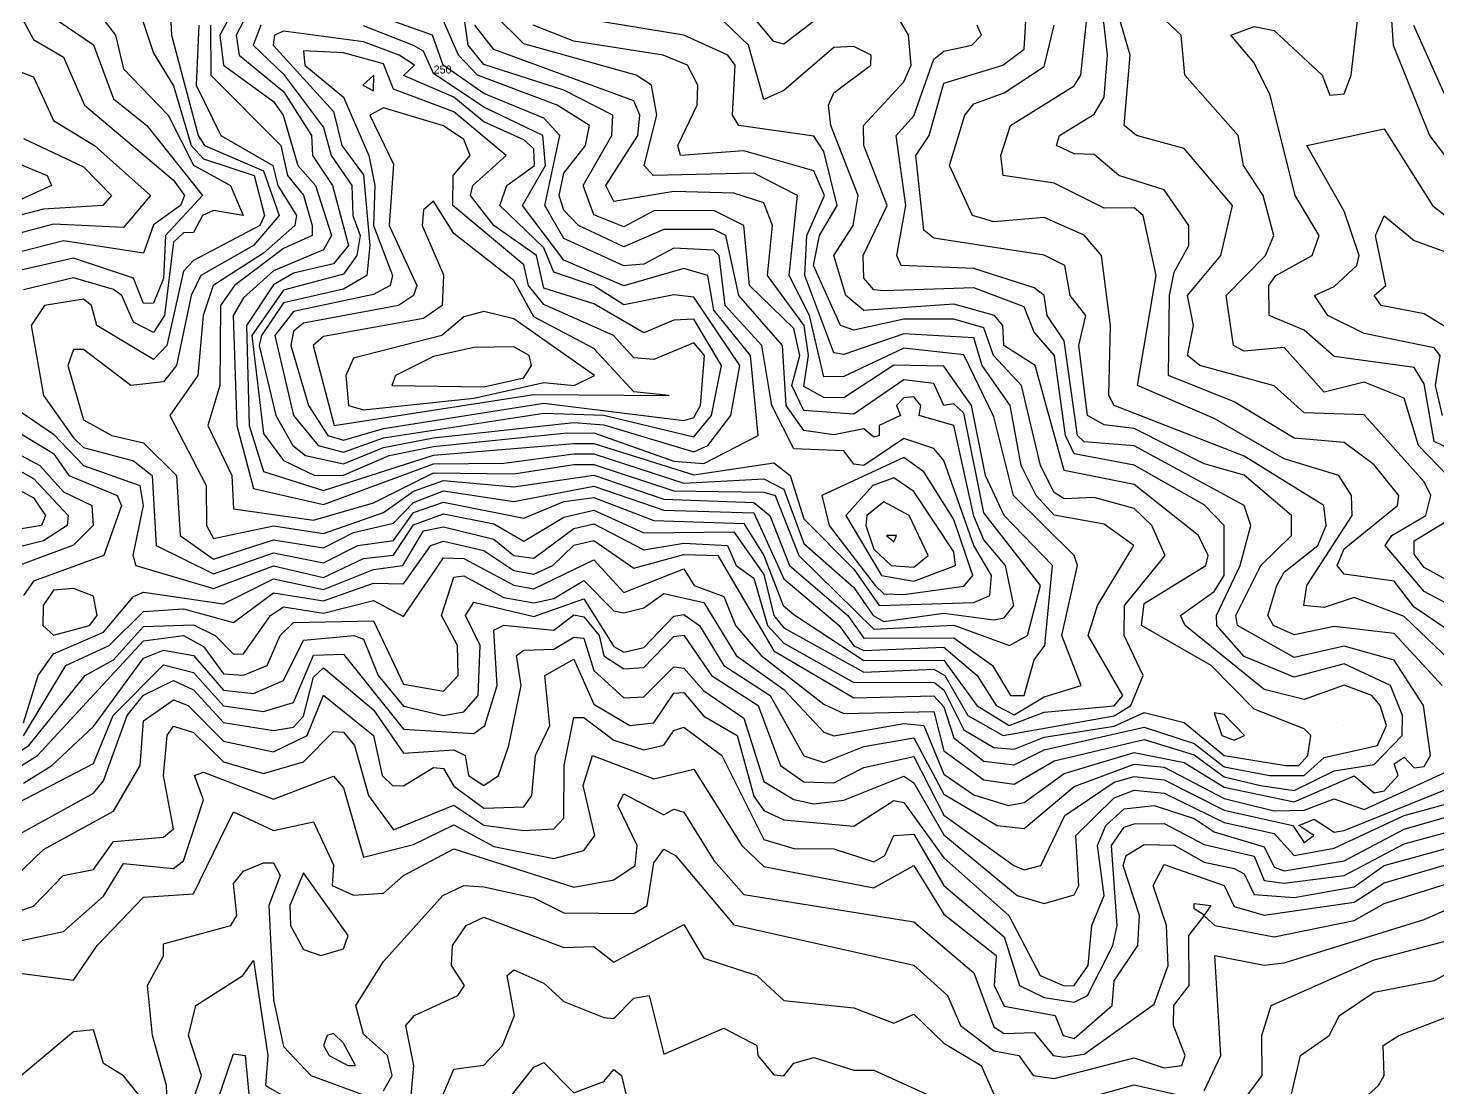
# Model space of a CAD drawing. Header units: metres. Extents: x 310028 to 360472, y 4137098 to 4159193.
# Drawn here: x 314640 to 316753, y 4139674 to 4141263 of the extents above; entities that cross this region are included whole.
import ezdxf

# ---------------------------------------------------------------- set-up
doc = ezdxf.new("R2010")
doc.units = ezdxf.units.M
for name, color, linetype in [('CONTOUR', 254, 'Continuous'), ('CONTOUR_INDEX', 33, 'Continuous'), ('CONTOUR_LABELS', 7, 'Continuous')]:
    doc.layers.add(name, color=color, linetype=linetype)

msp = doc.modelspace()

# ---------------------------------------------------------------- linework, layer by layer
at = {"layer": 'CONTOUR'}
for points, elevation in [([(314632.5, 4141375.9), (314672.3, 4141282.5), (314737.5, 4141238.2), (314767.5, 4141157.3), (314817.5, 4141117.5), (314901, 4141012.5), (314845.7, 4140952.5), (314842.5, 4140887.6), (314827.5, 4140850.9), (314812.5, 4140850.5), (314797.5, 4140888.5), (314707.5, 4140918.4), (314617.5, 4140897.8)], 170), ([(314783.3, 4141357.5), (314827.5, 4141225.9), (314857.5, 4141176.9), (314883.8, 4141087.5), (314902.5, 4141067.3), (314978.4, 4141042.5), (314993.7, 4140982.5), (314987, 4140967.5), (314887.5, 4140915), (314872.5, 4140898.6), (314847.4, 4140787.5), (314827.5, 4140766.5), (314742.8, 4140817.5), (314734.8, 4140847.5), (314722.5, 4140856.8), (314664, 4140847.5), (314643.9, 4140817.5), (314662.6, 4140712.5), (314707.5, 4140648.7), (314722.5, 4140634.3), (314797.5, 4140614.2), (314825.7, 4140592.5), (314831.7, 4140487.5), (314917.5, 4140444.9), (315007.5, 4140476.4), (315082.5, 4140461.7), (315134, 4140487.5), (315187.5, 4140495.1), (315217.5, 4140536.7), (315262.5, 4140552.5), (315382.5, 4140528.5), (315442.5, 4140553.4), (315487.5, 4140559.3), (315577.5, 4140525), (315712.5, 4140520.3), (315742.6, 4140472.5), (315771.4, 4140397.5), (315787.5, 4140383.8), (315892.5, 4140314.8), (316012.5, 4140315.4), (316061.8, 4140247.5), (316110.1, 4140217.5)], 190), ([(316792.5, 4140622), (316747.5, 4140643.2), (316732.5, 4140729.9), (316717.5, 4140754.4), (316597.5, 4140770.8), (316552.5, 4140810.4), (316500, 4140832.5), (316499.3, 4140877.5), (316509.8, 4140892.5), (316564.7, 4140922.5), (316575.2, 4140952.5), (316538.9, 4141012.5), (316501.7, 4141162.5), (316477.5, 4141211.3), (316442.7, 4141252.5), (316477.5, 4141265.6), (316507.5, 4141259.7), (316579.5, 4141192.5), (316590.8, 4141162.5), (316612.5, 4141164.8), (316623.1, 4141192.5), (316642, 4141357.5)], 80), ([(315847.5, 4141296.7), (315772.5, 4141239.2), (315757.5, 4141243), (315682.5, 4141333.4)], 160), ([(314617.5, 4141301.8), (314647.5, 4141246.4), (314692.5, 4141219.9), (314724.1, 4141147.5), (314857.5, 4141035.4), (314873.9, 4141012.5), (314868.2, 4140997.5), (314827.5, 4140968.2), (314812.5, 4140926), (314692.5, 4140944.3), (314606.8, 4140922.5)], 160), ([(314724.5, 4141312.5), (314770.8, 4141252.5), (314782.5, 4141202.3), (314849.3, 4141132.5), (314887.5, 4141057.8), (314942.7, 4141027.5), (314961.8, 4140982.5), (314917.5, 4140989.9), (314900.9, 4140982.5), (314887.5, 4140956.6), (314872.5, 4140956.4), (314857.5, 4140942.5), (314844.2, 4140832.5), (314827.5, 4140807.1), (314797.5, 4140822.2), (314780.1, 4140862.5), (314767.5, 4140871.3), (314707.5, 4140888.6), (314632.5, 4140870.6)], 180), ([(315915.2, 4140397.5), (316057.5, 4140402.2), (316081.5, 4140412.5), (316084, 4140442.5), (316057.5, 4140487.3), (316012.5, 4140614.8), (315997.5, 4140633), (315952.5, 4140648), (315892.5, 4140607.2), (315877.5, 4140609.4), (315862.5, 4140629.2), (315787.5, 4140632.5), (315754.3, 4140697.5), (315739.7, 4140787.5), (315684.6, 4140847.5), (315675.7, 4140922.5), (315667.5, 4140930.5), (315607.5, 4140933.2), (315562.5, 4140909.1), (315532.5, 4140906.6), (315442.5, 4140947.7), (315414.2, 4140997.5), (315436.6, 4141102.5), (315412.5, 4141128.2), (315322.5, 4141165.4), (315261.6, 4141207.5), (315245.7, 4141252.5), (315127.5, 4141294.8)], 240), ([(316802.3, 4140337.5), (316717.5, 4140395), (316687.5, 4140434), (316612.5, 4140444.6), (316602, 4140457.5), (316612.5, 4140482.4), (316692.3, 4140547.5), (316694.3, 4140562.5), (316657.5, 4140608.6), (316612.5, 4140642), (316537.5, 4140648.3), (316447.5, 4140703), (316349.3, 4140742.5), (316350.6, 4140862.5), (316357.5, 4140897.5), (316379.7, 4140937.5), (316379.6, 4140967.5), (316342.5, 4141020.8), (316274.4, 4141042.5), (316237.5, 4141074), (316207.5, 4141074.6), (316181.1, 4141087.5), (316185.8, 4141102.5), (316237.5, 4141134), (316252.5, 4141159.6), (316257.9, 4141222.5), (316247.5, 4141312.5)], 110), ([(316796.4, 4140562.5), (316723.8, 4140637.5), (316702.5, 4140708.6), (316642.5, 4140732.3), (316582.5, 4140717.3), (316522.5, 4140784.2), (316462.5, 4140778.8), (316446.3, 4140787.5), (316435.7, 4140862.5), (316494.6, 4140922.5), (316507.2, 4140952.5), (316491.1, 4141012.5), (316461.7, 4141057.5), (316453.7, 4141102.5), (316373.6, 4141192.5), (316367.9, 4141252.5), (316319.9, 4141297.5)], 90), ([(314947.5, 4141290.7), (314927, 4141252.5), (314932.4, 4141207.5), (315007.5, 4141153.2), (315021.8, 4141132.5), (315043.7, 4141057.5), (315070.5, 4141027.5), (315094.6, 4140952.5), (315082.5, 4140930.6), (315007.5, 4140899.3), (314962.5, 4140859), (314947.1, 4140832.5), (314952.5, 4140667.5), (314977.5, 4140572.7), (315082.5, 4140548.9), (315247.5, 4140609.9), (315352.5, 4140611), (315457.5, 4140624.9), (315487.5, 4140624.8), (315622.5, 4140580.7), (315742.5, 4140587.5), (315772.5, 4140572), (315802.5, 4140490.7), (315877.5, 4140424.5), (315906.3, 4140382.5)], 230), ([(314962.5, 4141273.9), (314951.3, 4141252.5), (314956.1, 4141222.5), (315022.5, 4141168.3), (315064.2, 4141102.5), (315066.1, 4141072.5), (315096, 4141027.5), (315120, 4140937.5), (315097.5, 4140909.7), (315037.5, 4140895.7), (315007.5, 4140878.4), (314966.7, 4140817.5), (314971.1, 4140667.5), (314992.5, 4140598.2), (315082.5, 4140569.8), (315247.5, 4140623.1), (315457.5, 4140640.6), (315487.5, 4140640.3), (315637.5, 4140593.4), (315757.5, 4140611.6), (315781.9, 4140592.5), (315802.5, 4140527.6), (315877.5, 4140451.9), (315915.2, 4140397.5)], 240), ([(315906.3, 4140382.5), (315922.5, 4140373.5), (316012.5, 4140386.1), (316087.5, 4140376.1), (316102.5, 4140379), (316117.4, 4140397.5), (316104.6, 4140457.5), (316072.5, 4140495.8), (316057.5, 4140531.2), (316027.5, 4140667.4), (315975.5, 4140682.5), (315977.9, 4140697.5), (315967.5, 4140710.2), (315952.5, 4140708.9), (315941.3, 4140697.5), (315947.3, 4140682.5), (315915.3, 4140667.5), (315915.5, 4140652.5), (315907.5, 4140650), (315892.5, 4140662.3), (315847.5, 4140653.3), (315802.5, 4140659.9), (315775.7, 4140697.5), (315770.5, 4140787.5), (315705.1, 4140862.5), (315685.5, 4140952.5), (315667.5, 4140961.1), (315592.5, 4140961.1), (315532.5, 4140935.3), (315464.4, 4140967.5), (315442.5, 4140990.3), (315435.9, 4141012.5), (315442.5, 4141045.9), (315475, 4141087.5), (315480.9, 4141117.5), (315432.5, 4141147.5), (315313, 4141192.5), (315284.6, 4141222.5), (315262.5, 4141274.2)], 230), ([(316110.5, 4140337.5), (316137.5, 4140352.5), (316157.2, 4140427.5), (316072.5, 4140536.5), (316042.5, 4140686.1), (316027.5, 4140700), (316012.4, 4140697.5), (315997.5, 4140730.3), (315952.5, 4140735.8), (315877.5, 4140684.5), (315802.5, 4140689.8), (315784.2, 4140727.5), (315796.4, 4140772.5), (315787.5, 4140812.9), (315721, 4140877.5), (315712.5, 4140967.5), (315667.5, 4140989.9), (315577.5, 4140989.2), (315532.5, 4140965.3), (315487.5, 4140983.2), (315471.7, 4141027.5), (315514.4, 4141102.5), (315516, 4141132.5), (315442.5, 4141170.4), (315322.5, 4141208.5), (315299.2, 4141237.5), (315292.5, 4141283.1)], 220), ([(316101, 4140202.5), (316267.5, 4140232), (316292.8, 4140247.5), (316311.2, 4140292.5), (316282.8, 4140352.5), (316283.3, 4140397.5), (316344.3, 4140472.5), (316324.2, 4140517.5), (316297.5, 4140543.1), (316237.5, 4140559.5), (316192.5, 4140557.6), (316177.5, 4140566.9), (316157.4, 4140607.5), (316128.9, 4140727.5), (316086.6, 4140772.5), (316072.5, 4140813.7), (316027.5, 4140826.8), (315952.5, 4140826.7), (315877.5, 4140810.5), (315857.6, 4140817.5), (315817, 4140907.5), (315826.1, 4140952.5), (315852.2, 4140997.5), (315832.5, 4141078.4), (315817.5, 4141101.3), (315705.1, 4141117.5), (315695.6, 4141132.5), (315699.3, 4141207.5), (315688.7, 4141222.5), (315622.5, 4141252.6), (315442.5, 4141282.2)], 180), ([(316501, 4140142.5), (316552.5, 4140142.4), (316582.5, 4140169.5), (316662.2, 4140187.5), (316675.9, 4140217.5), (316666.2, 4140247.5), (316654.1, 4140262.5), (316612.5, 4140278.1), (316552.5, 4140256.4), (316492.5, 4140271.3), (316374.2, 4140367.5), (316366.9, 4140382.5), (316417.5, 4140418.4), (316432.5, 4140442.7), (316432.5, 4140517.5), (316402.5, 4140548.2), (316297.5, 4140608.1), (316207.5, 4140624.7), (316194.7, 4140652.5), (316178, 4140772.5), (316147.5, 4140807.5), (316132.5, 4140845.3), (316057.5, 4140873.6), (315922.5, 4140869.1), (315907.5, 4140871), (315892.5, 4140888.2), (315891.6, 4140922.5), (315927.6, 4140997.5), (315892.4, 4141087.5), (315891.8, 4141117.5), (315952.5, 4141182.5), (315963.3, 4141207.5), (315959.5, 4141252.5), (315941.9, 4141282.5)], 160), ([(316108.9, 4140097.5), (316132.5, 4140102), (316192.5, 4140145.6), (316297.5, 4140177.1), (316372.5, 4140162.2), (316432.5, 4140124.9), (316537.5, 4140103.1), (316627.5, 4140142.2), (316657.5, 4140116.5), (316672.5, 4140119.8), (316693.6, 4140142.5), (316687.5, 4140159.9), (316702.5, 4140170.3), (316717.5, 4140154.3), (316732.5, 4140156.2), (316741.9, 4140172.5), (316731.6, 4140247.5), (316687.5, 4140315.4), (316612.5, 4140336.3), (316537.5, 4140319.7), (316452.6, 4140367.5), (316450, 4140382.5), (316487.5, 4140457.5), (316533.5, 4140502.5), (316533.6, 4140532.5), (316462.5, 4140592.9), (316402.5, 4140610), (316297.5, 4140663), (316252.5, 4140668.2), (316227.8, 4140682.5), (316214.7, 4140787.5), (316225.1, 4140832.5), (316201.6, 4140862.5), (316193.9, 4140907.5), (316162.5, 4140922.9), (315997.5, 4140948.3), (315982.5, 4140960.4), (315970.4, 4141072.5), (315990.5, 4141102.5), (316012.5, 4141180.5), (316100.9, 4141207.5), (316132.5, 4141231.8), (316135.5, 4141282.5)], 140), ([(316794.7, 4140292.5), (316702.5, 4140381.1), (316627.5, 4140409.5), (316582.5, 4140394.7), (316552.2, 4140397.5), (316556.7, 4140427.5), (316624.3, 4140532.5), (316623.3, 4140562.5), (316604.6, 4140592.5), (316522.5, 4140617.6), (316417.5, 4140677.8), (316302.8, 4140727.5), (316330.4, 4140892.5), (316311.3, 4140982.5), (316297.5, 4140993.9), (316252.5, 4140993.2), (316177.5, 4141031), (316101, 4141042.5), (316097.8, 4141072.5), (316112, 4141117.5), (316207.5, 4141176.9), (316217.5, 4141192.5), (316227.2, 4141282.5)], 120), ([(316683, 4141282.5), (316685.8, 4141237.5), (316740.3, 4141102.5), (316807.5, 4141014.1)], 80), ([(314895.3, 4141267.5), (314891.7, 4141177.5), (314928.5, 4141102.5), (315006.2, 4141057.5), (315013.7, 4141027.5), (315041.7, 4140982.5), (315039.3, 4140967.5), (314992.5, 4140925.9), (314917, 4140877.5), (314901.9, 4140832.5), (314894.2, 4140742.5), (314852.1, 4140682.5), (314906.5, 4140577.5), (314906.9, 4140517.5), (314917.5, 4140498.2), (315007.5, 4140516.7), (315082.5, 4140505.7), (315172.5, 4140536.9), (315217.5, 4140568.8), (315262.5, 4140584.9), (315367.5, 4140575.5), (315487.5, 4140592.9), (315592.5, 4140556.8), (315727.5, 4140552), (315751.7, 4140532.5), (315780.8, 4140457.5), (315868.2, 4140382.5), (315892.5, 4140348.4), (316027.5, 4140348.8), (316085.5, 4140307.5), (316112.3, 4140262.5)], 210), ([(314913.1, 4141267.5), (314913.6, 4141192.5), (315018.2, 4141087.5), (315028.2, 4141042.5), (315052.5, 4141012.6), (315065.5, 4140967.5), (315065.6, 4140952.5), (315022.5, 4140932.8), (314948.9, 4140877.5), (314927.9, 4140847.5), (314927, 4140727.5), (314908.9, 4140667.5), (314944.9, 4140592.5), (314947.5, 4140542.4), (315067.5, 4140525.3), (315157.5, 4140551.3), (315247.5, 4140596.4), (315367.5, 4140595), (315457.5, 4140609), (315487.5, 4140609), (315607.5, 4140569.2), (315742.5, 4140567.3), (315759.7, 4140562.5), (315795, 4140472.5), (315907.5, 4140362.2), (316027.5, 4140368.1), (316110.5, 4140337.5)], 220), ([(315055.6, 4140622.5), (315112.5, 4140609.8), (315172.5, 4140634.4), (315247.5, 4140649.1), (315457.5, 4140671.8), (315502.5, 4140668.6), (315637.5, 4140628.1), (315658.4, 4140637.5), (315693, 4140682.5), (315706.3, 4140757.5), (315637.5, 4140859.6), (315607.5, 4140863.5), (315532.5, 4140848.1), (315487.5, 4140876.7), (315427.5, 4140897.2), (315412.5, 4140933.9), (315346.7, 4140997.5), (315357.2, 4141027.5), (315398.6, 4141057.5), (315397.5, 4141082.3), (315382.5, 4141095.9), (315322.5, 4141122.9), (315277.5, 4141159.9), (315202.5, 4141192), (315218.9, 4141207.5), (315195.7, 4141222.5), (315142.5, 4141242.7), (315022.5, 4141258.7), (315009.1, 4141252.5), (315006.8, 4141237.5), (315097.5, 4141138.2), (315109.6, 4141087.5), (315142.5, 4141043.5), (315151.6, 4140937.5), (315147.2, 4140892.5), (315112.5, 4140871.7), (315022.5, 4140851.3), (314989.4, 4140802.5), (314985.7, 4140787.5), (315010.9, 4140682.5), (315036.5, 4140637.5), (315055.6, 4140622.5)], 260), ([(316112.3, 4140262.5), (316132.7, 4140262.5), (316147.5, 4140315.8), (316163.7, 4140337.5), (316175.2, 4140457.5), (316102.5, 4140532.5), (316074.9, 4140592.5), (316053.6, 4140697.5), (316012.5, 4140756.2), (315937.5, 4140757.7), (315862.5, 4140709), (315832.5, 4140709.2), (315802.5, 4140725.9), (315809.3, 4140772.5), (315803.1, 4140817.5), (315748, 4140892.5), (315755.7, 4140967.5), (315742.5, 4141001.5), (315697.5, 4141015.6), (315607.5, 4141018.3), (315517.5, 4141003.3), (315505.6, 4141027.5), (315553.6, 4141102.5), (315556.6, 4141132.5), (315547.5, 4141154), (315337.5, 4141231.1), (315309.3, 4141267.5)], 210), ([(316110.1, 4140217.5), (316162.5, 4140237.5), (316267.5, 4140246.8), (316280.5, 4140262.5), (316228.9, 4140352.5), (316242.5, 4140397.5), (316296.9, 4140487.5), (316252.5, 4140519.5), (316177.5, 4140532.8), (316150.9, 4140562.5), (316128.2, 4140607.5), (316111.9, 4140697.5), (316069.9, 4140757.5), (316057.5, 4140798.9), (315952.5, 4140804.9), (315862.5, 4140774), (315847.5, 4140776.4), (315803.8, 4140892.5), (315806.9, 4140952.5), (315833.6, 4141012.5), (315817.5, 4141049.1), (315712.5, 4141079.5), (315617.4, 4141072.5), (315613.3, 4141087.5), (315642.4, 4141147.5), (315643.6, 4141177.5), (315627.9, 4141207.5), (315591.4, 4141222.5), (315457.5, 4141243.9), (315396.9, 4141267.5)], 190), ([(316524.9, 4140157.5), (316544.7, 4140157.5), (316558.2, 4140172.5), (316562.6, 4140202.5), (316552.5, 4140212.7), (316477.5, 4140242), (316412.9, 4140307.5), (316308.8, 4140367.5), (316312.5, 4140400.3), (316405, 4140457.5), (316408.7, 4140472.5), (316394.1, 4140502.5), (316297.5, 4140578.7), (316192.5, 4140599.9), (316149, 4140757.5), (316102.4, 4140787.5), (316100.6, 4140817.5), (316088.2, 4140832.5), (316027.5, 4140849.3), (315892.5, 4140839.8), (315865.4, 4140862.5), (315847.4, 4140922.5), (315876.4, 4140967.5), (315883.9, 4141012.5), (315842.8, 4141117.5), (315839.4, 4141147.5), (315847.5, 4141166.4), (315902.8, 4141207.5), (315903.3, 4141222.5), (315877.5, 4141235.7), (315847.5, 4141234.4), (315772.5, 4141169.5), (315742.5, 4141156.2), (315719.6, 4141237.5), (315682.5, 4141273.1)], 170), ([(316759.4, 4140277.5), (316687.5, 4140355.6), (316597.5, 4140366.2), (316537.5, 4140353.5), (316506.7, 4140367.5), (316498.1, 4140382.5), (316511.5, 4140427.5), (316522.5, 4140447.6), (316572.8, 4140487.5), (316585.7, 4140517.5), (316582.1, 4140547.5), (316462.5, 4140621.4), (316267.5, 4140697.5), (316259.7, 4140712.5), (316262.2, 4140817.5), (316248.7, 4140922.5), (316222.5, 4140952.9), (316162.5, 4140979.1), (316087.5, 4140972.8), (316055.2, 4140982.5), (316020.9, 4141057.5), (316043.9, 4141132.5), (316057.5, 4141149.5), (316102.5, 4141166.2), (316162.5, 4141205.7), (316177.7, 4141267.5)], 130), ([(316716.6, 4141267.5), (316807.5, 4141064.1)], 90), ([(315074.2, 4140637.5), (315112.5, 4140627.4), (315172.5, 4140648.9), (315412.5, 4140686), (315502.5, 4140682.8), (315637.5, 4140650.5), (315663.9, 4140682.5), (315679, 4140757.5), (315637.5, 4140826.7), (315607.5, 4140825.2), (315562.5, 4140806.3), (315487.5, 4140849.8), (315412.5, 4140873.4), (315401.5, 4140922.5), (315337.6, 4140967.5), (315302.5, 4141012.5), (315306.2, 4141027.5), (315356.2, 4141072.5), (315277.5, 4141137.5), (315187.5, 4141171.8), (315172.5, 4141209.8), (315112.5, 4141226), (315052.5, 4141229.1), (315054.4, 4141207.5), (315112.5, 4141159.6), (315150.2, 4141072.5), (315159.5, 4141027.5), (315157.5, 4140967.5), (315186, 4140892.5), (315182.1, 4140877.5), (315157.5, 4140864), (315037.5, 4140838.2), (315009.2, 4140802.5), (315037.5, 4140682.5), (315074.2, 4140637.5)], 270), ([(315141.1, 4141177.5), (315157.5, 4141169.4), (315157.7, 4141192.5), (315141.1, 4141177.5)], 280), ([(315088.9, 4140652.5), (315112.5, 4140645.5), (315172.5, 4140662.8), (315412.5, 4140700.7), (315622.5, 4140675.1), (315637.5, 4140679.6), (315647.5, 4140697.5), (315653.4, 4140772.5), (315637.5, 4140791.2), (315577.5, 4140766.4), (315547.5, 4140768.9), (315517.2, 4140802.5), (315412.5, 4140849), (315389.9, 4140877.5), (315382.5, 4140908.2), (315276.3, 4140997.5), (315276.7, 4141042.5), (315302.3, 4141072.5), (315292.5, 4141096.1), (315262.5, 4141117), (315172.5, 4141143.5), (315151.7, 4141132.5), (315187.5, 4141059.1), (315180.7, 4140967.5), (315222.1, 4140877.5), (315217.1, 4140862.5), (315194.9, 4140847.5), (315052.5, 4140820.7), (315037.5, 4140809), (315033.4, 4140787.5), (315060, 4140697.5), (315088.9, 4140652.5)], 280), ([(316759.8, 4140682.5), (316749.5, 4140727.5), (316756.2, 4140772.5), (316747.5, 4140784), (316642.5, 4140805.4), (316588.1, 4140832.5), (316568, 4140862.5), (316597.5, 4140875.7), (316631.6, 4140907.5), (316634.8, 4140922.5), (316612.5, 4140988.6), (316556.5, 4141087.5), (316672.5, 4141112.2), (316745, 4140997.5), (316777.5, 4140972)], 70), ([(314632.5, 4141098), (314722.5, 4141055.4), (314764.7, 4141012.5), (314751.5, 4140997.5), (314662.5, 4140991.7), (314602.5, 4140976.5)], 140), ([(314602.5, 4141069.5), (314668.3, 4141042.5), (314674.8, 4141027.5), (314575.8, 4140982.5)], 130), ([(315098.2, 4140667.5), (315397.5, 4140714.1), (315600.5, 4140712.5), (315547.5, 4140718.1), (315487.5, 4140782.9), (315397.5, 4140830.2), (315367.5, 4140884.9), (315277.5, 4140955.1), (315247.5, 4141004), (315232.5, 4140990.6), (315230.2, 4140967.5), (315262.5, 4140893.4), (315260.1, 4140847.5), (315232.5, 4140827.8), (315082.5, 4140800.9), (315066.7, 4140787.5), (315098.2, 4140667.5)], 290), ([(316762.5, 4140816.6), (316732.5, 4140834.7), (316667.8, 4140847.5), (316657.3, 4140862.5), (316674.7, 4140877.5), (316659.2, 4140952.5), (316672.5, 4140981.8), (316717.5, 4140945), (316822.5, 4140906.7)], 60), ([(315184.6, 4140727.5), (315322.5, 4140725.2), (315382.5, 4140739), (315394, 4140757.5), (315390.6, 4140772.5), (315367.5, 4140785.5), (315307.5, 4140784.3), (315247.5, 4140770.9), (315190.5, 4140742.5), (315184.6, 4140727.5)], 310), ([(314583.2, 4140682.5), (314677.5, 4140625.3), (314700.6, 4140592.5), (314773.1, 4140562.5), (314779.3, 4140547.5), (314753.3, 4140472.5), (314647.5, 4140433.9), (314632.7, 4140412.5)], 170), ([(314617.5, 4140695.2), (314677.5, 4140654.5), (314722.5, 4140607.6), (314806.9, 4140577.5), (314811.8, 4140547.5), (314796.4, 4140472.5), (314800.8, 4140457.5), (314917.5, 4140423.2), (315007.5, 4140457), (315082.5, 4140439.5), (315142.5, 4140467.8), (315187.5, 4140472.9), (315217.5, 4140518.4), (315262.5, 4140534.8), (315337.5, 4140519.7), (315382.5, 4140494.1), (315442.5, 4140530), (315487.5, 4140540.6), (315562.5, 4140506.7), (315697.5, 4140507.8), (315742.5, 4140444.2), (315757.3, 4140382.5), (315772.5, 4140364), (315892.5, 4140297.4), (315997.5, 4140302.1), (316013.9, 4140292.5), (316048.3, 4140232.5), (316101, 4140202.5)], 180), ([(314572.5, 4140652.5), (314657.2, 4140607.5), (314692.5, 4140568.1), (314734.9, 4140547.5), (314737.3, 4140517.5), (314707.5, 4140488.1), (314617.5, 4140454.3)], 160), ([(314572.5, 4140599.8), (314647.5, 4140558.8), (314665.6, 4140532.5), (314659.6, 4140517.5), (314572.5, 4140503.1)], 140), ([(315918.8, 4140442.5), (315967.5, 4140433.8), (316029.8, 4140457.5), (316027.5, 4140477.8), (315967.5, 4140568.2), (315937.5, 4140589), (315906.1, 4140577.5), (315865.6, 4140532.5), (315918.8, 4140442.5)], 260), ([(315933.2, 4140457.5), (315967.5, 4140455.2), (315988.7, 4140472.5), (315960.5, 4140532.5), (315922.5, 4140553.1), (315897, 4140532.5), (315895.5, 4140517.5), (315907.5, 4140482.2), (315933.2, 4140457.5)], 270), ([(314632.5, 4140221.5), (314654.5, 4140292.5), (314677.5, 4140324.9), (314752.5, 4140357.3), (314797.5, 4140410.9), (314812.5, 4140417.3), (314932.5, 4140399.8), (315007.5, 4140437.3), (315082.5, 4140421.4), (315157.5, 4140451.6), (315201.3, 4140457.5), (315232.5, 4140509.7), (315262.5, 4140515.5), (315337.5, 4140497), (315367.5, 4140472.6), (315397.5, 4140468.4), (315457.5, 4140512.9), (315487.5, 4140519.7), (315562.5, 4140481), (315622.5, 4140491.1), (315687.9, 4140487.5), (315701.2, 4140457.5), (315727.5, 4140438.6), (315748.1, 4140367.5), (315772.5, 4140341), (315877.5, 4140281.8), (315997.5, 4140282.7), (316012.5, 4140270.9), (316042.5, 4140211.1), (316087.5, 4140184.7), (316117.5, 4140181.9), (316162.5, 4140200.3), (316267.5, 4140216.7), (316312.5, 4140237.2), (316372.5, 4140222), (316432.5, 4140172.7), (316524.9, 4140157.5)], 170), ([(316807.5, 4140413.1), (316732.5, 4140454.5), (316717.5, 4140474.3), (316717.5, 4140494.4), (316779.8, 4140532.5)], 90), ([(314632.5, 4140201.9), (314695.9, 4140307.5), (314761, 4140337.5), (314812.5, 4140388.6), (314872.5, 4140392.7), (314947.5, 4140371.9), (315007.5, 4140416.5), (315082.5, 4140404.5), (315157.5, 4140431), (315202.5, 4140429.8), (315243.3, 4140487.5), (315262.5, 4140493.9), (315322.5, 4140479.8), (315367.5, 4140450.2), (315397.5, 4140444.5), (315426.1, 4140457.5), (315457.5, 4140488.1), (315487.5, 4140495.1), (315547.5, 4140453.5), (315622.5, 4140473.8), (315673.5, 4140472.5), (315757.5, 4140329.3), (315877.5, 4140258.9), (315997.5, 4140262.2), (316012.5, 4140245.4), (316027.5, 4140199.2), (316072.5, 4140163.9), (316117.5, 4140158.7), (316162.5, 4140180.9), (316312.5, 4140214.9), (316387.5, 4140190.7), (316432.5, 4140155.6), (316501, 4140142.5)], 160), ([(315926.5, 4140502.5), (315937.5, 4140493.2), (315941.5, 4140502.5), (315926.5, 4140502.5)], 280), ([(314617.5, 4140150), (314653.5, 4140172.5), (314812.5, 4140344.4), (314872.5, 4140352.3), (314902.5, 4140336.1), (314932.5, 4140294.9), (314962.5, 4140292.8), (314997.7, 4140307.5), (315017.4, 4140352.5), (315037.5, 4140372.1), (315157.5, 4140374.5), (315202.5, 4140279.6), (315262.5, 4140269.2), (315284.1, 4140292.5), (315283.3, 4140337.5), (315259.3, 4140382.5), (315277.5, 4140440), (315292.5, 4140442.1), (315352.5, 4140409.4), (315397.5, 4140401.3), (315427.5, 4140407.9), (315472.5, 4140435.1), (315517.5, 4140389.7), (315532.5, 4140386.4), (315562.5, 4140394), (315592.5, 4140415.6), (315652.5, 4140401.9), (315701.1, 4140322.5), (315772.5, 4140271.3), (315832.5, 4140207.8), (315847.5, 4140202.2), (315952.5, 4140220.7), (315982.4, 4140217.5), (316012.5, 4140144.8), (316057.5, 4140113.8), (316108.9, 4140097.5)], 140), ([(314632.5, 4140131.1), (314675, 4140157.5), (314737.5, 4140216.1), (314812.5, 4140318.4), (314842.5, 4140330.6), (314887.5, 4140322.5), (314932.5, 4140270.4), (314977.5, 4140265.7), (315022.5, 4140284.9), (315052.5, 4140345.7), (315128.3, 4140352.5), (315142.5, 4140346.8), (315164.4, 4140292.5), (315202.5, 4140246.4), (315262.5, 4140232.7), (315292.5, 4140237.9), (315314.3, 4140262.5), (315317.1, 4140337.5), (315295.1, 4140382.5), (315307.5, 4140402.3), (315397.5, 4140381), (315472.5, 4140407.5), (315517.5, 4140336), (315532.5, 4140327.7), (315562.5, 4140334.6), (315607.5, 4140381.3), (315622.5, 4140384.2), (315646, 4140367.5), (315682.7, 4140307.5), (315752, 4140262.5), (315802.5, 4140172.2), (315832.5, 4140162), (315892.5, 4140186.3), (315967.5, 4140199.3), (316012.5, 4140114.5), (316092.2, 4140067.5)], 130), ([(314661.5, 4140367.5), (314677.5, 4140353.1), (314731.4, 4140367.5), (314743.2, 4140382.5), (314737.5, 4140411.4), (314707.5, 4140423), (314677.5, 4140420.3), (314662, 4140397.5), (314661.5, 4140367.5)], 180), ([(314572.5, 4140074.9), (314737.5, 4140160.8), (314767, 4140232.5), (314842.5, 4140308.3), (314887.5, 4140297.2), (314932.5, 4140246.9), (314992.5, 4140238.7), (315037.5, 4140252.2), (315067.5, 4140323), (315112.5, 4140324.6), (315202.5, 4140211.9), (315307.5, 4140205.4), (315324.1, 4140217.5), (315342.5, 4140277.5), (315337.5, 4140360.3), (315352.5, 4140367.8), (315427.5, 4140360.4), (315457.5, 4140383.6), (315472.5, 4140380.3), (315495.5, 4140352.5), (315502.5, 4140322), (315532.5, 4140302.5), (315562.5, 4140304.5), (315607.5, 4140350.9), (315622.5, 4140352.8), (315663.9, 4140292.5), (315734, 4140247.5), (315767.4, 4140157.5), (315802.5, 4140133.3), (315847.5, 4140131.6), (315892.5, 4140154.8), (315967.5, 4140171.1), (316012.5, 4140083.3), (316117.2, 4140007.5)], 120), ([(314587.5, 4140033.8), (314737.5, 4140116.3), (314752.5, 4140134.4), (314787.9, 4140232.5), (314812.5, 4140262.8), (314857.5, 4140285.1), (314887.5, 4140270.8), (314932.5, 4140221.8), (315007.5, 4140210.1), (315037.5, 4140215.2), (315052.5, 4140231.4), (315067.5, 4140290.1), (315082.5, 4140303.9), (315157.5, 4140241.2), (315202.5, 4140176.1), (315277.5, 4140181.2), (315294.5, 4140172.5), (315299.6, 4140142.5), (315322.9, 4140127.5), (315344.8, 4140142.5), (315360.2, 4140187.5), (315378.9, 4140277.5), (315371.8, 4140322.5), (315382.5, 4140330.7), (315427.5, 4140332.1), (315457.5, 4140350.2), (315472.5, 4140348.7), (315487.5, 4140300.2), (315532.5, 4140259), (315562.5, 4140260.7), (315607.5, 4140305.6), (315622.5, 4140303.7), (315652.5, 4140269.6), (315712.5, 4140228.3), (315742.5, 4140133.4), (315787.5, 4140106.6), (315817.5, 4140100.2), (315862.5, 4140105.8), (315952.5, 4140141.4), (315967.5, 4140131.6), (316012.5, 4140053.7), (316122, 4139962.5)], 110), ([(314602.5, 4139931.2), (314647.5, 4139946.7), (314692, 4139992.5), (314737.5, 4140001.4), (314767.5, 4140043.7), (314842.5, 4140050.2), (314857.5, 4140062.5), (314842.5, 4140142.5), (314848.1, 4140202.5), (314857.5, 4140216.4), (314887.5, 4140206.9), (314932.5, 4140162.9), (314992.5, 4140145.5), (315052.5, 4140163.1), (315097.5, 4140208.7), (315112.5, 4140207.6), (315128.7, 4140187.5), (315149.8, 4140112.5), (315187.5, 4140061.3), (315277.5, 4140098), (315322.5, 4140067.9), (315382.5, 4140059.9), (315427.5, 4140062.4), (315442.5, 4140078.8), (315443, 4140157.5), (315457.5, 4140229.7), (315472.5, 4140229.6), (315517.5, 4140195.4), (315562.5, 4140181.1), (315592.5, 4140188.2), (315607.5, 4140210), (315622.5, 4140215.2), (315679.4, 4140172.5), (315742.5, 4140046.5), (315787.5, 4140033.3), (315847.5, 4140032.6), (315907.5, 4140012.9), (315924, 4140022.5), (315937.5, 4140052.5), (315967.5, 4140054.4), (316012.5, 4139977.5), (316102.5, 4139900.6), (316125.9, 4139827.5), (316162.5, 4139809.5), (316207.5, 4139802.5), (316227.6, 4139812.5), (316265.4, 4139887.5), (316272.3, 4139917.5), (316263.6, 4140037.5), (316282.5, 4140065.2), (316297.5, 4140070.3), (316342.5, 4140070.4), (316402.5, 4140039.1), (316477.5, 4140021.8), (316492.5, 4139984.9), (316522.5, 4139981.1), (316612.5, 4139992.5), (316702.5, 4140040), (316807.5, 4140068.5)], 90), ([(316428.9, 4140202.5), (316447.5, 4140195.8), (316462.9, 4140202.5), (316432.5, 4140234.1), (316417.5, 4140236.4), (316428.9, 4140202.5)], 180), ([(316611.9, 4140217.5), (316611.9, 4140217.5)], 170), ([(314617.5, 4139892.8), (314692.5, 4139908.5), (314752.5, 4139961.6), (314782.5, 4140010.7), (314857.5, 4140003.2), (314872.5, 4140014.7), (314902.5, 4140105.9), (314888.9, 4140142.5), (314902.5, 4140147.8), (315007.5, 4140107.2), (315097.5, 4140141.5), (315112.5, 4140124.3), (315142.5, 4140020.3), (315217.5, 4140039.1), (315277.5, 4140068.7), (315337.5, 4140036.2), (315427.5, 4140018.2), (315472.5, 4140030.3), (315489.1, 4140052.5), (315471.5, 4140127.5), (315485.5, 4140172.5), (315577.5, 4140137.7), (315637.5, 4140152.3), (315709.6, 4140037.5), (315742.5, 4140006.3), (315907.5, 4139974.1), (315967.5, 4140007.5), (316012.5, 4139934.5), (316090.9, 4139872.5), (316088, 4139827.5), (316102.5, 4139796.8), (316179.2, 4139782.5), (316191.3, 4139752.5), (316207.5, 4139748), (316264.5, 4139797.5), (316267.5, 4139834.5), (316303, 4139887.5), (316305.5, 4139932.5), (316281.3, 4140007.5), (316285.7, 4140022.5), (316312.5, 4140039), (316357.5, 4140038.3), (316402.5, 4140012.8), (316447.5, 4140003.1), (316462.5, 4139995), (316477.5, 4139964.2), (316537.5, 4139959.5), (316627.5, 4139975.4), (316672.5, 4140007.5), (316807.5, 4140044.6)], 80), ([(316092.2, 4140067.5), (316132.5, 4140063.3), (316207.5, 4140125.9), (316297.5, 4140159.6), (316342.5, 4140154.9), (316432.5, 4140108), (316507.5, 4140089.8), (316552.5, 4140090.4), (316597.5, 4140107.7), (316642.5, 4140091.8), (316762.5, 4140146.5)], 130), ([(316117.2, 4140007.5), (316132.5, 4140001.1), (316157.7, 4140007.5), (316193.6, 4140082.5), (316267.5, 4140132.4), (316297.5, 4140141.3), (316342.5, 4140136.1), (316432.5, 4140090.4), (316535.3, 4140067.5), (316552.5, 4140041.9), (316567, 4140052.5), (316544.5, 4140067.5), (316567.5, 4140076.9), (316597.5, 4140057.8), (316612.5, 4140060), (316779.9, 4140127.5)], 120), ([(314587.5, 4139851), (314707.5, 4139835.7), (314743, 4139887.5), (314812.5, 4139960.3), (314887.5, 4139964.9), (314947.5, 4140088.2), (315007.5, 4140060), (315067.5, 4140073.2), (315097.5, 4140008.4), (315095.6, 4139977.5), (315127.5, 4139963), (315172.5, 4139966.2), (315202.5, 4139992.8), (315277.5, 4140032.5), (315457.5, 4139975.2), (315517.5, 4139986), (315549.4, 4140007.5), (315552.5, 4140037.5), (315523.6, 4140097.5), (315532.5, 4140115.2), (315592.5, 4140083.4), (315607.5, 4140092.1), (315622.5, 4140087.4), (315667.5, 4140015.3), (315712.5, 4139964), (315967.5, 4139923.3), (316057.5, 4139846.6), (316087.5, 4139765.6), (316102.5, 4139755.8), (316147.5, 4139757.3), (316176.1, 4139722.5), (316192.5, 4139720), (316222.5, 4139724.6), (316327.5, 4139799.7), (316348.4, 4139857.5), (316346.2, 4139917.5), (316326.3, 4139977.5), (316342.5, 4140009), (316432.5, 4139977.4), (316447.5, 4139945.9), (316492.5, 4139933), (316627.5, 4139952.5), (316672.5, 4139981.4), (316807.5, 4140020.9)], 70), ([(316122, 4139962.5), (316162.5, 4139950.7), (316207.5, 4139963.4), (316214.5, 4139977.5), (316210.4, 4140052.5), (316267.5, 4140108.9), (316297.5, 4140120.6), (316342.5, 4140115.9), (316432.5, 4140072.2), (316507.5, 4140055.6), (316537.5, 4140022.8), (316597.5, 4140033.5), (316702.5, 4140082.6), (316777.5, 4140103.2)], 110), ([(315172.5, 4139669.6), (315185.4, 4139692.5), (315178.5, 4139722.5), (315142.5, 4139754.7), (315131, 4139797.5), (315172.5, 4139863.5), (315261.1, 4139962.5), (315292.5, 4139977.7), (315322.5, 4139975.8), (315397.5, 4139958.9), (315442.5, 4139936.6), (315547.5, 4139935.4), (315567.5, 4139947.5), (315577.5, 4140011.6), (315592.5, 4140032.3), (315609.9, 4140022.5), (315697.5, 4139918.6), (315967.5, 4139858.1), (316017.7, 4139812.5), (316037.3, 4139767.5), (316087.5, 4139729.8), (316124.6, 4139722.5), (316146.2, 4139692.5), (316177.5, 4139688.1), (316297.5, 4139719.4), (316342.5, 4139704.4), (316369.2, 4139707.5), (316374.1, 4139722.5), (316356.4, 4139767.5), (316357, 4139797.5), (316380.3, 4139827.5), (316379.7, 4139902.5), (316402.5, 4139932.3), (316418.5, 4139917.5), (316507.5, 4139900.7), (316627.5, 4139925.3), (316672.5, 4139950.5), (316807.5, 4139993.1)], 60), ([(314850.7, 4139587.5), (314847.1, 4139677.5), (314826.1, 4139752.5), (314818.3, 4139827.5), (314842.5, 4139872.1), (314842.5, 4139890), (314943.6, 4139917.5), (314952.2, 4139932.5), (314947.5, 4139980.8), (314962.5, 4139999.2), (314992.5, 4140011.6), (315007.5, 4140011.6), (315017.3, 4139992.5), (315000.5, 4139947.5), (315007.5, 4139806.2), (315022.5, 4139736.1), (315063.2, 4139692.5), (315142.5, 4139663.9)], 60), ([(315078.6, 4139872.5), (315112.5, 4139882.7), (315119.5, 4139902.5), (315052.5, 4139996.4), (315031.9, 4139947.5), (315032.7, 4139917.5), (315052.5, 4139881.8), (315078.6, 4139872.5)], 70), ([(316387.5, 4139942.8), (316387.5, 4139950.4), (316412.8, 4139947.5), (316402.5, 4139932.9), (316387.5, 4139942.8)], 60), ([(316445.2, 4139632.5), (316489.6, 4139692.5), (316489.1, 4139752.5), (316503.2, 4139797.5), (316657.5, 4139866.1), (316777.5, 4139897.5)], 40), ([(316533, 4139662.5), (316546.9, 4139722.5), (316590.1, 4139752.5), (316605.5, 4139782.5), (316657.5, 4139817.8), (316747.5, 4139835.2), (316822.5, 4139875.3)], 30), ([(315254.8, 4139647.5), (315277.5, 4139702.4), (315322.5, 4139708.2), (315350.8, 4139737.5), (315368.8, 4139782.5), (315357.9, 4139842.5), (315367.5, 4139851.1), (315412.5, 4139831.2), (315442.5, 4139803.6), (315502.5, 4139779.5), (315517.5, 4139778.2), (315547.5, 4139808.8), (315570.7, 4139812.5), (315592.5, 4139724.7), (315682.5, 4139763.6), (315732.2, 4139737.5), (315733.5, 4139722.5), (315757.5, 4139693.8), (315772.5, 4139692.3), (315787.5, 4139711), (315817.5, 4139719.8), (315877.5, 4139700.7), (315907.5, 4139700.5), (316023.8, 4139647.5)], 40), ([(316612.5, 4139631.2), (316663.8, 4139677.5), (316672.4, 4139692.5), (316671.1, 4139737.5), (316694.6, 4139752.5), (316867.5, 4139819.5)], 20), ([(314893.1, 4139317.5), (314917.5, 4139306.6), (314932.5, 4139312.7), (314949.9, 4139347.5), (314951.1, 4139392.5), (314935.1, 4139452.5), (314842.5, 4139540.7), (314822.8, 4139587.5), (314827.5, 4139636.4), (314782.5, 4139692.4), (314752.5, 4139710.8), (314737.5, 4139761.3), (314707.5, 4139758.1), (314602.5, 4139670.1), (314572.5, 4139606.1), (314572.5, 4139503.1), (314677.5, 4139401.1), (314797.5, 4139392), (314893.1, 4139317.5)], 70), ([(315118.6, 4139707.5), (315130.5, 4139707.5), (315112.5, 4139741.2), (315097.5, 4139755.9), (315088.1, 4139752.5), (315082.4, 4139737.5), (315090.8, 4139722.5), (315118.6, 4139707.5)], 70), ([(314916.2, 4139632.5), (314947.5, 4139725.2), (314964.9, 4139722.5), (314973.2, 4139632.5)], 40), ([(315364.1, 4139662.5), (315397.5, 4139705.4), (315412.5, 4139712), (315457.5, 4139666.5), (315502.5, 4139683.5), (315517.5, 4139701.5), (315529, 4139692.5), (315539.7, 4139647.5)], 30)]:
    msp.add_lwpolyline(points, dxfattribs=dict(at, elevation=elevation))
at = {"layer": 'CONTOUR_INDEX'}
for points, elevation in [([(314850.1, 4141342.5), (314854.6, 4141252.5), (314894.6, 4141102.5), (314904.2, 4141087.5), (314992.5, 4141049.1), (315015.9, 4140982.5), (314977.5, 4140937.2), (314898.5, 4140892.5), (314884, 4140862.5), (314861.9, 4140757.5), (314842.5, 4140732.9), (314793.6, 4140727.5), (314722.5, 4140781.6), (314707.5, 4140781.3), (314699.2, 4140757.5), (314722.5, 4140675.7), (314765, 4140652.5), (314812.5, 4140641.5), (314862, 4140592.5), (314867.5, 4140502.5), (314917.5, 4140467.2), (315007.5, 4140496.1), (315082.5, 4140483.9), (315127.5, 4140507), (315187.5, 4140521.1), (315217.5, 4140551.9), (315262.5, 4140569.3), (315367.5, 4140553.5), (315487.5, 4140576.4), (315592.5, 4140540.4), (315727.5, 4140536.3), (315772.5, 4140437.5), (315855.2, 4140367.5), (315877.5, 4140336.8), (315892.5, 4140330.2), (316012.5, 4140335.1), (316062.5, 4140292.5), (316090.8, 4140247.5)], 200), ([(316090.8, 4140247.5), (316117.5, 4140233.7), (316162.5, 4140260.5), (316218.4, 4140277.5), (316189.1, 4140352.5), (316212.8, 4140457.5), (316207.5, 4140472.5), (316116.6, 4140562.5), (316087.5, 4140680.3), (316042.5, 4140773.2), (315952.5, 4140783.4), (315862.5, 4140740.9), (315832.5, 4140740.5), (315810.9, 4140832.5), (315780.4, 4140892.5), (315792.8, 4141012.5), (315727.5, 4141045.6), (315576.5, 4141042.5), (315563.1, 4141057.5), (315581.9, 4141132.5), (315574, 4141177.5), (315551, 4141192.5), (315382.5, 4141239.6), (315337.5, 4141284.1)], 200), ([(316792.5, 4140386.6), (316732.5, 4140418.6), (316674, 4140487.5), (316684, 4140502.5), (316734.7, 4140532.5), (316742.6, 4140562.5), (316732.5, 4140582.7), (316642.5, 4140683.6), (316552.5, 4140686.2), (316507.5, 4140727.1), (316395.9, 4140757.5), (316377.4, 4140772.5), (316386.4, 4140817.5), (316377.8, 4140862.5), (316427.7, 4140922.5), (316445.2, 4140997.5), (316372.5, 4141082.8), (316301.1, 4141102.5), (316282.5, 4141117.5), (316291.5, 4141222.5), (316274.2, 4141282.5)], 100), ([(314988.4, 4141267.5), (314977, 4141237.5), (315022.5, 4141194), (315082.5, 4141114.2), (315094.1, 4141072.5), (315125, 4141027.5), (315126.1, 4140982.5), (315137.4, 4140952.5), (315132.2, 4140922.5), (315112.5, 4140894.4), (315022.5, 4140870.4), (314974.9, 4140802.5), (314992.5, 4140655.6), (315022.5, 4140615.1), (315069.6, 4140592.5)], 250), ([(315069.6, 4140592.5), (315112.5, 4140592.9), (315181, 4140622.5), (315247.5, 4140636), (315442.5, 4140656.1), (315487.5, 4140656.3), (315607.5, 4140614), (315652.5, 4140610.3), (315733.9, 4140652.5), (315722.5, 4140772.5), (315667.5, 4140840.2), (315658.4, 4140892.5), (315622.5, 4140902.8), (315532.5, 4140876.8), (315442.5, 4140915.2), (315380.8, 4140997.5), (315415.4, 4141057.5), (315411.1, 4141102.5), (315322.5, 4141144.8), (315247.5, 4141195.2), (315232.5, 4141228.7), (315217.5, 4141237.2), (315142.5, 4141266.5)], 250), ([(316487.2, 4140127.5), (316537.5, 4140120.3), (316597.5, 4140149.6), (316657.5, 4140159.2), (316699.5, 4140202.5), (316700, 4140232.5), (316681.9, 4140277.5), (316612.5, 4140309.8), (316537.5, 4140289.9), (316462.5, 4140320.9), (316421.6, 4140367.5), (316421.3, 4140382.5), (316456.7, 4140457.5), (316472.5, 4140517.5), (316462.5, 4140547.5), (316297.5, 4140636.8), (316222.5, 4140643.1), (316212.9, 4140652.5), (316192.5, 4140794.6), (316167.2, 4140832.5), (316162.7, 4140862.5), (316147.5, 4140873.6), (316057.5, 4140903), (315948.4, 4140907.5), (315941.8, 4140922.5), (315955.4, 4140997.5), (315940.7, 4141102.5), (315967.5, 4141131.7), (315997.5, 4141216.5), (316012.5, 4141228.6), (316054.1, 4141237.5), (316069, 4141252.5), (316062.5, 4141267.5)], 150), ([(314602.5, 4141207.3), (314647.5, 4141190.4), (314677.5, 4141124.6), (314739.1, 4141087.5), (314823.1, 4141012.5), (314782.5, 4140964.4), (314677.5, 4140969.2), (314602.5, 4140949.1)], 150), ([(315119.9, 4140697.5), (315142.5, 4140690.7), (315307.5, 4140708.4), (315412.5, 4140731.9), (315458.3, 4140727.5), (315488.4, 4140742.5), (315367.5, 4140827.1), (315322.5, 4140838.2), (315292.5, 4140830.4), (315259.8, 4140802.5), (315127.5, 4140768.3), (315115.8, 4140742.5), (315119.9, 4140697.5)], 300), ([(314557.5, 4140637.7), (314647.5, 4140587.7), (314699.8, 4140532.5), (314698.2, 4140517.5), (314662.5, 4140494.4), (314587.5, 4140475.8)], 150), ([(315909.2, 4140427.5), (315922.5, 4140414.9), (315952.5, 4140414), (316042.5, 4140426.7), (316055.6, 4140442.5), (316027.5, 4140526.6), (315982.5, 4140597.7), (315952.5, 4140619.5), (315829.4, 4140562.5), (315840.6, 4140517.5), (315909.2, 4140427.5)], 250), ([(314617.5, 4140172.6), (314640.4, 4140187.5), (314725.2, 4140292.5), (314767.5, 4140316.2), (314812.5, 4140366.1), (314887.5, 4140368.7), (314920, 4140352.5), (314947.5, 4140324.4), (314962.5, 4140324.8), (315003, 4140382.5), (315022.5, 4140395.6), (315082.5, 4140386.2), (315157.5, 4140405.1), (315202.5, 4140381.2), (315262.5, 4140468.8), (315292.5, 4140468.2), (315367.5, 4140427.8), (315397.5, 4140422.5), (315487.5, 4140466.1), (315532.5, 4140417), (315622.5, 4140452.6), (315638.2, 4140427.5), (315682.5, 4140411.1), (315699.9, 4140367.5), (315738.3, 4140322.5), (315832.5, 4140249.6), (315862.5, 4140235.3), (315997.5, 4140238.7), (316012.5, 4140179.4), (316072.5, 4140136), (316117.5, 4140129.6), (316177.5, 4140164.4), (316312.5, 4140196.5), (316387.5, 4140173.6), (316432.5, 4140140.8), (316487.2, 4140127.5)], 150), ([(314602.5, 4139973.7), (314662.5, 4140031.4), (314767.5, 4140089.1), (314807.3, 4140157.5), (314812.5, 4140224.6), (314857.5, 4140256.2), (314879.6, 4140247.5), (314932.5, 4140194), (315007.5, 4140178.2), (315057.7, 4140202.5), (315082.5, 4140262.9), (315157.4, 4140202.5), (315170.2, 4140142.5), (315186, 4140127.5), (315202.5, 4140127.3), (315247.5, 4140154.6), (315262.5, 4140153.3), (315277.5, 4140126.8), (315322.5, 4140093.8), (315382.5, 4140095.6), (315394.6, 4140112.5), (315400.4, 4140172.5), (315421.6, 4140217.5), (315414.4, 4140292.5), (315457.5, 4140316.8), (315487.5, 4140249.3), (315541.6, 4140217.5), (315577.5, 4140221.4), (315607.5, 4140266), (315622.5, 4140266.9), (315652.5, 4140231.7), (315702.3, 4140202.5), (315727.5, 4140111.4), (315742.5, 4140090.3), (315772.5, 4140075.9), (315877.5, 4140066.4), (315937.5, 4140104.9), (315952.5, 4140102.3), (316012.5, 4140019.3), (316109.6, 4139932.5), (316156.6, 4139842.5), (316192.5, 4139827.3), (316207.7, 4139827.5), (316228.7, 4139857.5), (316234.1, 4139917.5), (316252.9, 4139962.5), (316242.9, 4140037.5), (316255.3, 4140067.5), (316282.5, 4140092.7), (316327.5, 4140097.7), (316387.5, 4140078.2), (316417.5, 4140058.2), (316492.5, 4140035.7), (316507.5, 4140005.3), (316522.5, 4139999.6), (316612.5, 4140014.6), (316702.5, 4140062), (316792.5, 4140088)], 100), ([(316402.5, 4139669.5), (316427.7, 4139722.5), (316418.4, 4139872.5), (316492.5, 4139858), (316522.5, 4139861.9), (316732.5, 4139926.5), (316807.5, 4139959.5)], 50), ([(315213.9, 4139662.5), (315218, 4139707.5), (315205.7, 4139767.5), (315218.8, 4139782.5), (315283.6, 4139812.5), (315293.7, 4139827.5), (315274.3, 4139857.5), (315275.6, 4139887.5), (315296.2, 4139917.5), (315322.5, 4139930.1), (315442.5, 4139884.8), (315487.5, 4139886.4), (315517.5, 4139862.5), (315622.5, 4139918.9), (315652.5, 4139868.9), (315732.1, 4139842.5), (315772.5, 4139805.2), (315877.5, 4139794), (315937.5, 4139771.4), (315967.5, 4139784.7), (316012.5, 4139741.3), (316068.1, 4139707.5), (316087.5, 4139664.9)], 50), ([(314874.7, 4139617.5), (314899.3, 4139692.5), (314879.9, 4139752.5), (314891, 4139797.5), (314961.5, 4139842.5), (314977.5, 4139865.3), (314999, 4139722.5), (314995.4, 4139677.5), (315022.5, 4139662)], 50), ([(316162.5, 4139641), (316297.5, 4139678.9), (316372.5, 4139661.9)], 50)]:
    msp.add_lwpolyline(points, dxfattribs=dict(at, elevation=elevation))

# ---------------------------------------------------------------- texts
at = {"layer": 'CONTOUR_LABELS'}
msp.add_text('250', height=12, dxfattribs=at).set_placement((315247.5, 4141195.2))

doc.saveas('drawing.dxf')
